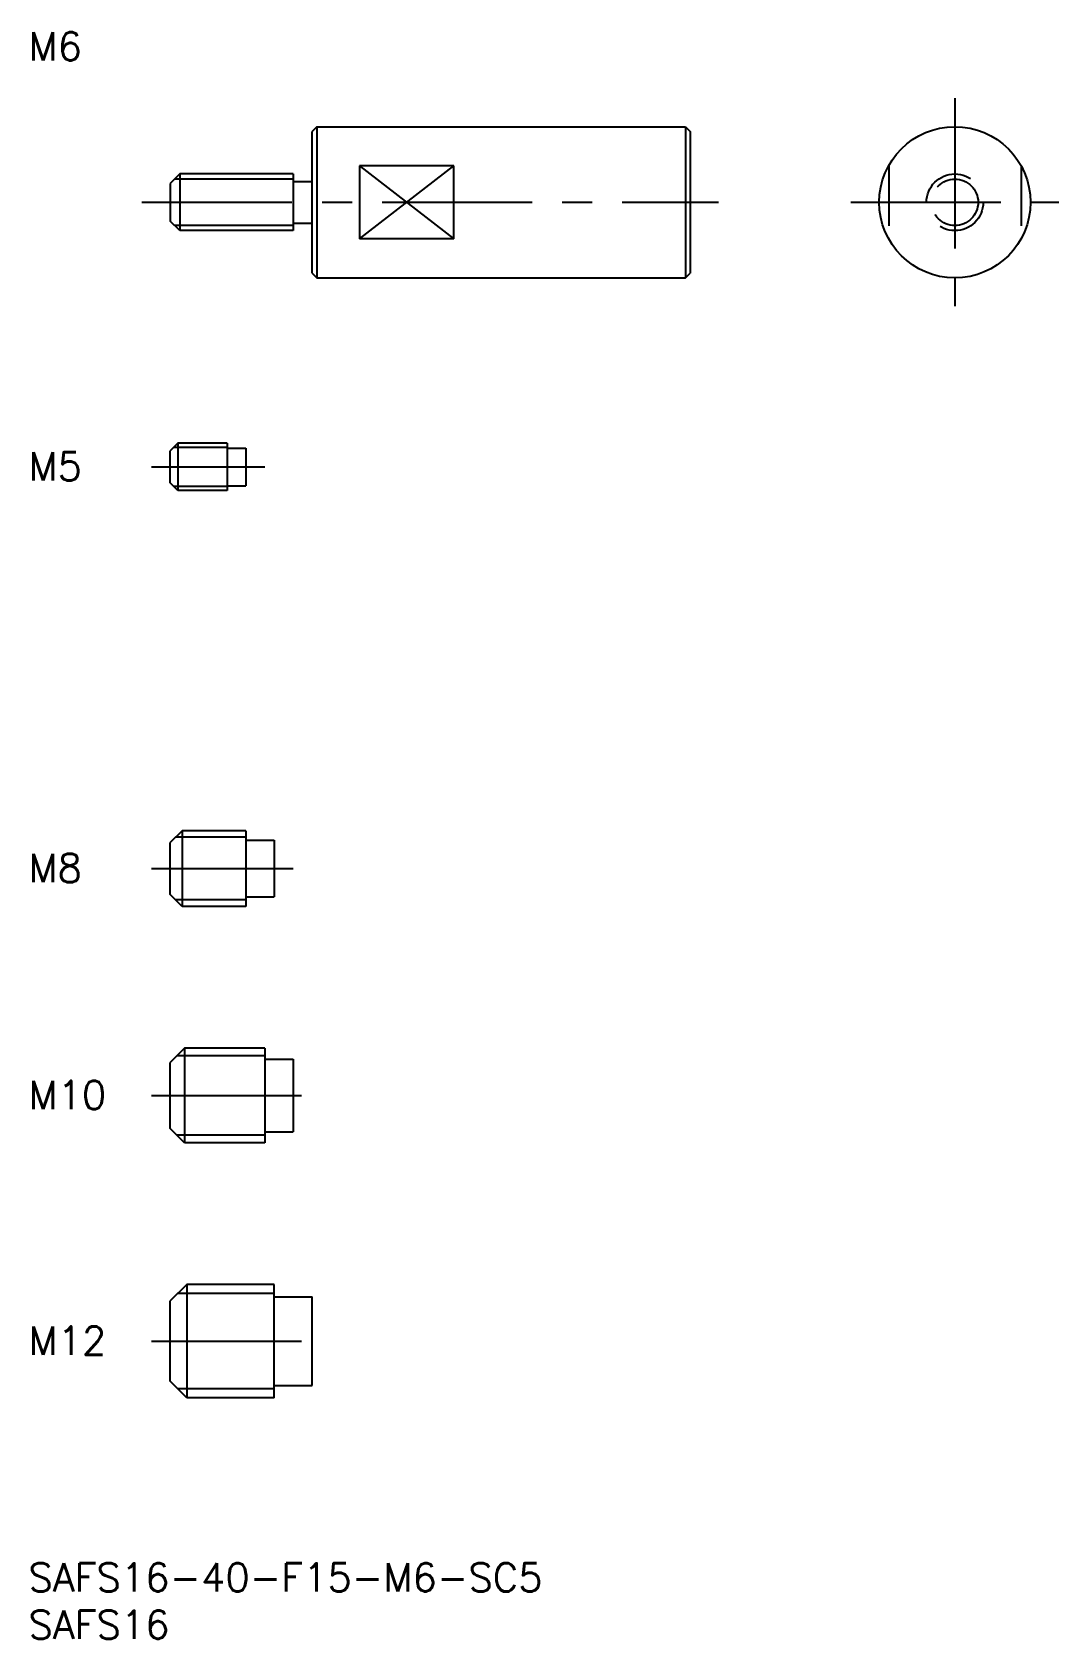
# Model space of a CAD drawing. Extents: x 0 to 109, y -8 to 162.
import ezdxf

# ---------------------------------------------------------------- set-up
doc = ezdxf.new("R2010")
doc.units = 0
doc.header["$LTSCALE"] = 0.5
doc.linetypes.add('CENTER', pattern=[50.8, 31.75, -6.35, 6.35, -6.35])
doc.linetypes.add('DASHED', pattern=[19.05, 12.7, -6.35])
for name, color, linetype in [('MSM_CENTER', 1, 'CENTER'), ('MSM_CONTINUOUS', 7, 'CONTINUOUS'), ('MSM_DASHED', 4, 'DASHED'), ('MSM_NARROW', 5, 'CONTINUOUS'), ('MSM_PART_NUMBER', 7, 'CONTINUOUS')]:
    doc.layers.add(name, color=color, linetype=linetype)
doc.styles.get("Standard").update_dxf_attribs({"font": 'txt.shx', "height": 1, "bigfont": 'bigfont.shx'})

# ---------------------------------------------------------------- blocks, each defined once
blk = doc.blocks.new('*U12')
at = {"layer": 'MSM_PART_NUMBER'}
blk.add_text('SAFS16-40-F15-M6-SC5', height=3, dxfattribs=at).set_placement((0, -3))
blk = doc.blocks.new('*U13')
at = {"layer": 'MSM_PART_NUMBER'}
blk.add_text('SAFS16', height=3, dxfattribs=at).set_placement((0, -8))
blk = doc.blocks.new('*U14')
at = {"layer": 'MSM_PART_NUMBER'}
blk.add_text('M12', height=3, dxfattribs=at).set_placement((0, 22.06))
blk = doc.blocks.new('*U15')
at = {"layer": 'MSM_PART_NUMBER'}
blk.add_text('M10', height=3, dxfattribs=at).set_placement((0, 48.06))
blk = doc.blocks.new('*U16')
at = {"layer": 'MSM_PART_NUMBER'}
blk.add_text('M8', height=3, dxfattribs=at).set_placement((0, 72.06))
blk = doc.blocks.new('*U17')
at = {"layer": 'MSM_PART_NUMBER'}
blk.add_text('M6', height=3, dxfattribs=at).set_placement((0, 159))
blk = doc.blocks.new('*U18')
at = {"layer": 'MSM_PART_NUMBER'}
blk.add_text('M5', height=3, dxfattribs=at).set_placement((0, 114.56))

msp = doc.modelspace()

# ---------------------------------------------------------------- linework, layer by layer
at = {"layer": 'MSM_CENTER'}
for p, q in [((98, 155), (98, 133)), ((12, 144), (73, 144)), ((87, 144), (109, 144)), ((13, 116), (25, 116)), ((13, 73.5), (28, 73.5)), ((13, 49.5), (30, 49.5)), ((13, 23.5), (32, 23.5))]:
    msp.add_line(p, q, dxfattribs=at)
at = {"layer": 'MSM_CONTINUOUS'}
for p, q in [((30.5, 152), (30, 151.5)), ((30, 136.5), (30, 151.5)), ((30.5, 152), (69.5, 152)), ((30.5, 152), (30.5, 136)), ((69.5, 152), (69.5, 136)), ((69.5, 152), (70, 151.5)), ((70, 151.5), (70, 136.5)), ((16, 147), (15, 146)), ((28, 147), (16, 147)), ((16, 147), (16, 141)), ((28, 147), (28, 141)), ((35, 147.87), (35, 140.13)), ((45, 147.87), (35, 147.87)), ((45, 140.13), (45, 147.87)), ((15, 146), (15, 142)), ((28, 146.2), (30, 146.2)), ((16, 141), (15, 142)), ((28, 141.8), (30, 141.8)), ((28, 141), (16, 141)), ((45, 140.13), (35, 140.13)), ((30, 136.5), (30.5, 136)), ((69.5, 136), (70, 136.5)), ((30.5, 136), (69.5, 136)), ((15.8, 118.5), (15, 117.7)), ((15, 114.3), (15, 117.7)), ((21, 118.5), (15.8, 118.5)), ((15.8, 118.5), (15.8, 113.5)), ((21, 118.5), (21, 113.5)), ((21, 118), (23, 118)), ((23, 118), (23, 114)), ((15.8, 113.5), (15, 114.3)), ((21, 114), (23, 114)), ((21, 113.5), (15.8, 113.5)), ((16.25, 77.5), (15, 76.25)), ((23, 77.5), (16.25, 77.5)), ((16.25, 77.5), (16.25, 69.5)), ((23, 77.5), (23, 69.5)), ((15, 70.75), (15, 76.25)), ((23, 76.5), (26, 76.5)), ((26, 76.5), (26, 70.5)), ((16.25, 69.5), (15, 70.75)), ((23, 70.5), (26, 70.5)), ((23, 69.5), (16.25, 69.5)), ((16.5, 54.5), (15, 53)), ((25, 54.5), (16.5, 54.5)), ((16.5, 54.5), (16.5, 44.5)), ((25, 54.5), (25, 44.5)), ((15, 46), (15, 53)), ((25, 53.35), (28, 53.35)), ((28, 53.35), (28, 45.65)), ((16.5, 44.5), (15, 46)), ((25, 44.5), (16.5, 44.5)), ((25, 45.65), (28, 45.65)), ((16.75, 29.5), (15, 27.75)), ((26, 29.5), (16.75, 29.5)), ((16.75, 29.5), (16.75, 17.5)), ((26, 17.5), (26, 29.5)), ((15, 19.25), (15, 27.75)), ((26, 28.2), (30, 28.2)), ((30, 18.8), (30, 28.2)), ((16.75, 17.5), (15, 19.25)), ((26, 18.8), (30, 18.8)), ((26, 17.5), (16.75, 17.5))]:
    msp.add_line(p, q, dxfattribs=at)
msp.add_circle((98, 144), 8, dxfattribs=at)
at = {"layer": 'MSM_DASHED'}
for p, q in [((91, 147.87), (91, 140.13)), ((105, 147.87), (105, 140.13))]:
    msp.add_line(p, q, dxfattribs=at)
for radius in [3, 2.46]:
    msp.add_circle((98, 144), radius, dxfattribs=at)
at = {"layer": 'MSM_NARROW'}
for p, q in [((28, 146.46), (15.46, 146.46)), ((35, 147.87), (45, 140.13)), ((35, 140.13), (45, 147.87)), ((28, 141.54), (15.46, 141.54)), ((21, 118.07), (15.37, 118.07)), ((21, 113.93), (15.37, 113.93)), ((23, 76.82), (15.57, 76.82)), ((23, 70.18), (15.57, 70.18)), ((25, 53.69), (15.69, 53.69)), ((25, 45.31), (15.69, 45.31)), ((26, 28.55), (15.8, 28.55)), ((26, 18.45), (15.8, 18.45))]:
    msp.add_line(p, q, dxfattribs=at)

# ---------------------------------------------------------------- block references
at = {"layer": 'MSM_CONTINUOUS'}
for name in ['*U17', '*U18', '*U16', '*U15', '*U14', '*U12', '*U13']:
    msp.add_blockref(name, (0, 0), dxfattribs=at)

doc.saveas('drawing.dxf')
